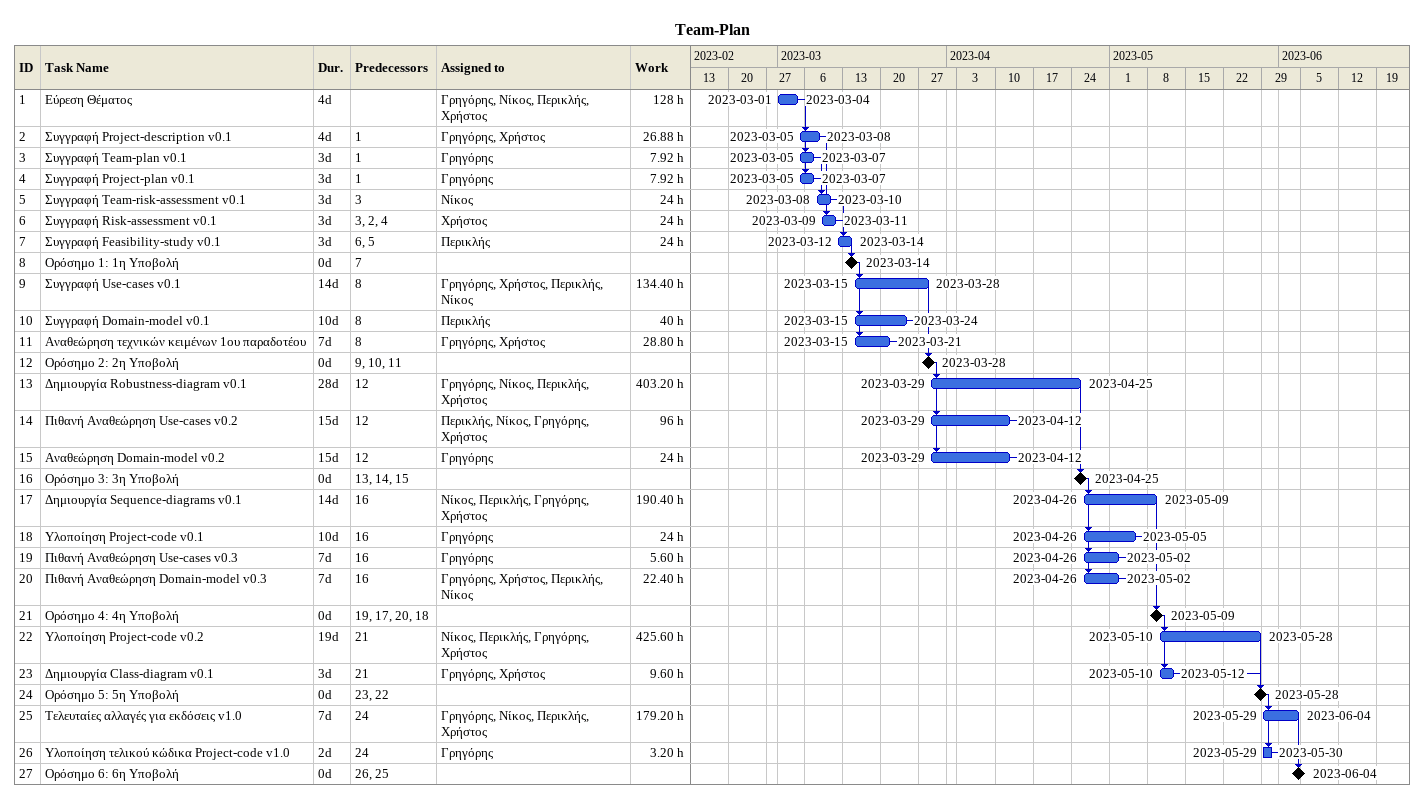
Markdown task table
Team-Plan

| ID | Task | Duration | Start | Finish | Predecessors | Resources | Work (h) |
|---|---|---|---|---|---|---|---|
| 1 | Εύρεση Θέματος | 4d | 2023-03-01 | 2023-03-04 |  | Γρηγόρης, Νίκος, Περικλής, Χρήστος | 128 |
| 2 | Συγγραφή Project-description v0.1 | 4d | 2023-03-05 | 2023-03-08 | 1 | Γρηγόρης, Χρήστος | 26.88 |
| 3 | Συγγραφή Team-plan v0.1 | 3d | 2023-03-05 | 2023-03-07 | 1 | Γρηγόρης | 7.92 |
| 4 | Συγγραφή Project-plan v0.1 | 3d | 2023-03-05 | 2023-03-07 | 1 | Γρηγόρης | 7.92 |
| 5 | Συγγραφή Team-risk-assessment v0.1 | 3d | 2023-03-08 | 2023-03-10 | 3 | Νίκος | 24 |
| 6 | Συγγραφή Risk-assessment v0.1 | 3d | 2023-03-09 | 2023-03-11 | 3, 2, 4 | Χρήστος | 24 |
| 7 | Συγγραφή Feasibility-study v0.1 | 3d | 2023-03-12 | 2023-03-14 | 6, 5 | Περικλής | 24 |
| 8 | Ορόσημο 1: 1η Υποβολή | 0d | 2023-03-14 | 2023-03-14 | 7 |  |  |
| 9 | Συγγραφή Use-cases v0.1 | 14d | 2023-03-15 | 2023-03-28 | 8 | Γρηγόρης, Χρήστος, Περικλής, Νίκος | 134.40 |
| 10 | Συγγραφή Domain-model v0.1 | 10d | 2023-03-15 | 2023-03-24 | 8 | Περικλής | 40 |
| 11 | Αναθεώρηση τεχνικών κειμένων 1ου παραδοτέου | 7d | 2023-03-15 | 2023-03-21 | 8 | Γρηγόρης, Χρήστος | 28.80 |
| 12 | Ορόσημο 2: 2η Υποβολή | 0d | 2023-03-28 | 2023-03-28 | 9, 10, 11 |  |  |
| 13 | Δημιουργία Robustness-diagram v0.1 | 28d | 2023-03-29 | 2023-04-25 | 12 | Γρηγόρης, Νίκος, Περικλής, Χρήστος | 403.20 |
| 14 | Πιθανή Αναθεώρηση Use-cases v0.2 | 15d | 2023-03-29 | 2023-04-12 | 12 | Περικλής, Νίκος, Γρηγόρης, Χρήστος | 96 |
| 15 | Αναθεώρηση Domain-model v0.2 | 15d | 2023-03-29 | 2023-04-12 | 12 | Γρηγόρης | 24 |
| 16 | Ορόσημο 3: 3η Υποβολή | 0d | 2023-04-25 | 2023-04-25 | 13, 14, 15 |  |  |
| 17 | Δημιουργία Sequence-diagrams v0.1 | 14d | 2023-04-26 | 2023-05-09 | 16 | Νίκος, Περικλής, Γρηγόρης, Χρήστος | 190.40 |
| 18 | Υλοποίηση Project-code v0.1 | 10d | 2023-04-26 | 2023-05-05 | 16 | Γρηγόρης | 24 |
| 19 | Πιθανή Αναθεώρηση Use-cases v0.3 | 7d | 2023-04-26 | 2023-05-02 | 16 | Γρηγόρης | 5.60 |
| 20 | Πιθανή Αναθεώρηση Domain-model v0.3 | 7d | 2023-04-26 | 2023-05-02 | 16 | Γρηγόρης, Χρήστος, Περικλής, Νίκος | 22.40 |
| 21 | Ορόσημο 4: 4η Υποβολή | 0d | 2023-05-09 | 2023-05-09 | 19, 17, 20, 18 |  |  |
| 22 | Υλοποίηση Project-code v0.2 | 19d | 2023-05-10 | 2023-05-28 | 21 | Νίκος, Περικλής, Γρηγόρης, Χρήστος | 425.60 |
| 23 | Δημιουργία Class-diagram v0.1 | 3d | 2023-05-10 | 2023-05-12 | 21 | Γρηγόρης, Χρήστος | 9.60 |
| 24 | Ορόσημο 5: 5η Υποβολή | 0d | 2023-05-28 | 2023-05-28 | 23, 22 |  |  |
| 25 | Τελευταίες αλλαγές για εκδόσεις v1.0 | 7d | 2023-05-29 | 2023-06-04 | 24 | Γρηγόρης, Νίκος, Περικλής, Χρήστος | 179.20 |
| 26 | Υλοποίηση τελικού κώδικα Project-code v1.0 | 2d | 2023-05-29 | 2023-05-30 | 24 | Γρηγόρης | 3.20 |
| 27 | Ορόσημο 6: 6η Υποβολή | 0d | 2023-06-04 | 2023-06-04 | 26, 25 |  |  |
